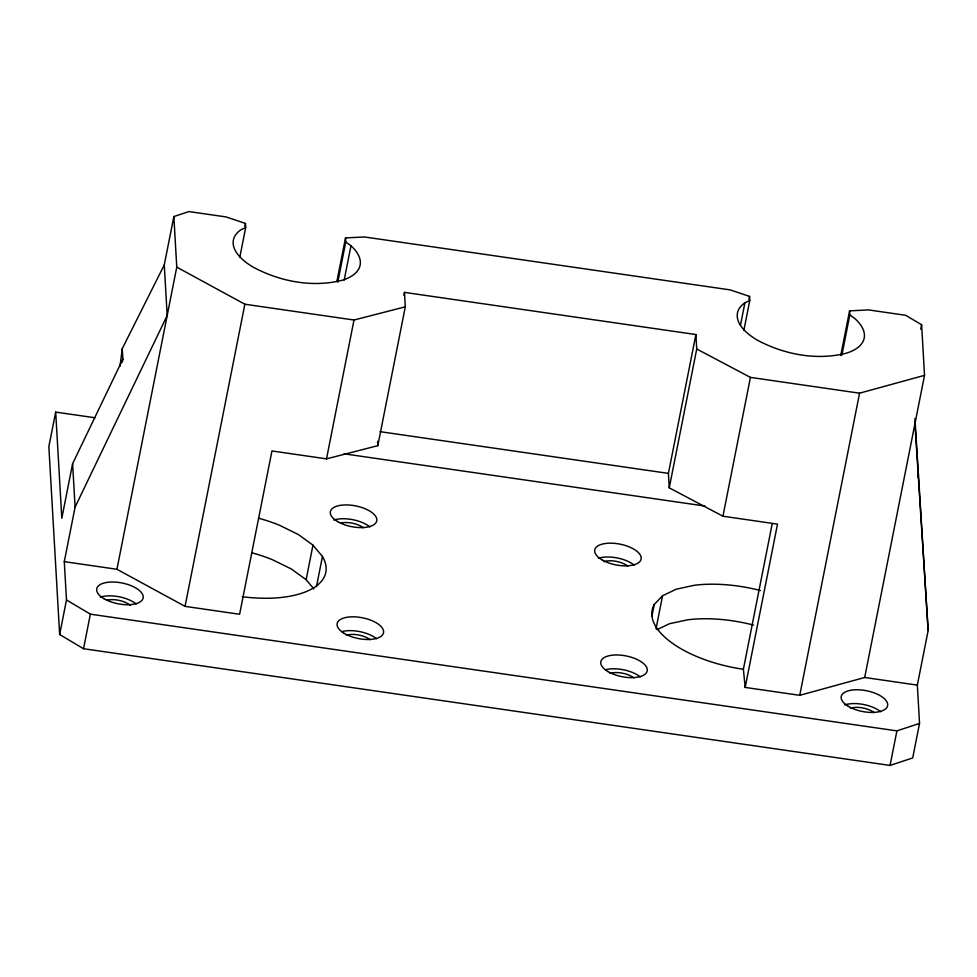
<?xml version="1.0" encoding="UTF-8"?>
<svg xmlns="http://www.w3.org/2000/svg" width="977" height="977" viewBox="0 0 977 977"><rect width="100%" height="100%" fill="white"/><g stroke="black" fill="none" stroke-linecap="round" stroke-linejoin="round"><path stroke-width="1.47" d="M120.012 366.253L122.259 348.655L164.27 264.926L173.857 216.552L188.952 211.569L226.09 216.943L245.471 223.452L245.703 227.494L239.805 257.293M94.952 417.765L55.689 412.086L48.85 446.636L59.646 634.513L83.534 648.716L890.059 765.431L912.701 757.957L919.54 723.407L917.342 685.109L928.15 630.519L914.936 418.461M122.259 348.655L122.858 359.157L72.603 463.709L61.795 518.298L55.689 412.086M59.646 634.513L66.485 599.963L64.287 561.653L75.095 507.075L167.177 315.498L164.27 264.926M122.284 362.064L122.858 359.157M83.534 648.716L90.373 614.167L66.485 599.963M917.342 685.109L864.694 677.488L799.748 695.319L745.17 687.429L777.509 524.124L722.943 516.222L669.245 487.841L696.735 348.997L695.905 334.549L404.478 292.379L405.308 306.827L377.818 445.671L326.513 458.86L271.948 450.959L239.609 614.264L185.044 606.363L116.935 569.273L176.764 267.136L173.857 216.552M244.885 226.432L245.471 223.452M185.044 606.363L244.861 304.226L176.764 267.136M336.955 281.132L345.516 237.924L364.47 236.971L730.161 289.888L749.554 296.397L749.786 300.44L743.888 330.238M337.773 282.206L345.748 241.978L345.516 237.924M344.185 280.045L350.975 245.777L345.748 241.978M326.513 458.86L354.004 320.016L405.308 306.827M313.898 588.972L306.131 579.703L312.97 545.154L298.303 534.504L279.446 525.223A90.592 40.558 11.2 0 0 259.1 518.347M316.463 586.701L322.459 556.475L312.97 545.154M403.892 295.359L404.478 292.379M669.245 487.841L668.415 473.381L695.905 334.549M651.964 615.998L654.248 604.482L662.577 595.75L676.255 589.192L694.342 585.272A90.592 40.558 11.2 0 1 760.375 590.535M656.019 628.858L662.577 595.75M740.481 325.133L744.914 302.785L749.786 300.44M748.956 299.377L749.554 296.397M722.943 516.222L750.434 377.391L696.735 348.997M745.17 687.429L743.387 669.257L772.196 523.77M840.745 355.567L849.587 310.869L868.553 309.917L905.691 315.29L921.616 324.767L924.523 375.351L864.694 677.488M841.856 355.152L849.819 314.924L849.587 310.869M799.748 695.319L859.565 393.181L924.523 375.351M920.737 329.164L921.616 324.767M917.879 477.203L918.453 474.285M890.059 765.431L896.898 730.881L919.54 723.407M245.703 227.494L240.83 229.839A64.592 28.919 11.2 0 0 252.994 267.063C280.081 281.608 312.823 287.959 342.927 280.069A64.592 28.919 11.2 0 0 350.975 245.777M657.106 629.64L669.416 623.741L687.503 619.821A90.592 40.558 11.2 0 1 753.536 625.085M244.861 304.226L354.004 320.016M750.434 377.391L859.565 393.181M380.016 431.651L668.415 473.381M344.075 453.817L704.918 506.037M64.287 561.653L116.935 569.273M90.373 614.167L896.898 730.881M849.819 314.924L855.046 318.722A64.592 28.919 11.2 0 1 846.998 353.015C816.894 360.904 784.165 354.553 757.065 340.008A64.592 28.919 11.2 0 1 744.914 302.785M306.131 579.703L291.464 569.054L272.607 559.772A90.592 40.558 11.2 0 0 252.261 552.897M914.948 423.713L928.15 630.519M377.574 441.335L377.818 445.671M72.603 463.709L75.095 507.075M844.8 704.869A23.631 10.576 11.2 0 1 880.692 711.696M850.43 708.227A15.754 7.059 11.2 0 1 874.159 712.612M605.471 669.758A23.631 10.576 11.2 0 1 640.289 676.914M610.027 673.434A15.754 7.059 11.2 0 1 633.755 677.83M598.315 558.294A23.631 10.576 11.2 0 1 634.207 565.121M603.945 561.641A15.754 7.059 11.2 0 1 627.674 566.037M743.387 669.257A90.592 40.558 11.2 0 1 654.248 604.482M100.313 597.142A23.631 10.576 11.2 0 1 136.206 603.957M106.92 600.208A15.754 7.059 11.2 0 1 130.429 605.508M322.459 556.475A90.592 40.558 11.2 0 1 242.211 596.703M341.803 631.606A23.631 10.576 11.2 0 1 376.609 638.75M333.951 520.033A23.631 10.576 11.2 0 1 369.843 526.859M346.346 635.27A15.754 7.059 11.2 0 1 370.075 639.666M340.546 523.098A15.754 7.059 11.2 0 1 363.31 527.775M848.415 706.383A23.631 10.576 11.2 0 0 887.055 707.153A23.631 10.576 11.2 0 0 857.806 689.762A23.631 10.576 11.2 0 0 848.415 706.383M608.012 671.59A23.631 10.576 11.2 0 0 646.652 672.371A23.631 10.576 11.2 0 0 617.403 654.969A23.631 10.576 11.2 0 0 608.012 671.59M601.93 559.797A23.631 10.576 11.2 0 0 640.57 560.578A23.631 10.576 11.2 0 0 611.309 543.175A23.631 10.576 11.2 0 0 601.93 559.797M103.928 598.645A23.631 10.576 11.2 0 0 142.581 599.426A23.631 10.576 11.2 0 0 113.32 582.023A23.631 10.576 11.2 0 0 103.928 598.645M344.331 633.438A23.631 10.576 11.2 0 0 382.984 634.207A23.631 10.576 11.2 0 0 353.723 616.817A23.631 10.576 11.2 0 0 344.331 633.438M337.566 521.547A23.631 10.576 11.2 0 0 376.206 522.316A23.631 10.576 11.2 0 0 346.957 504.926A23.631 10.576 11.2 0 0 337.566 521.547"/></g></svg>
